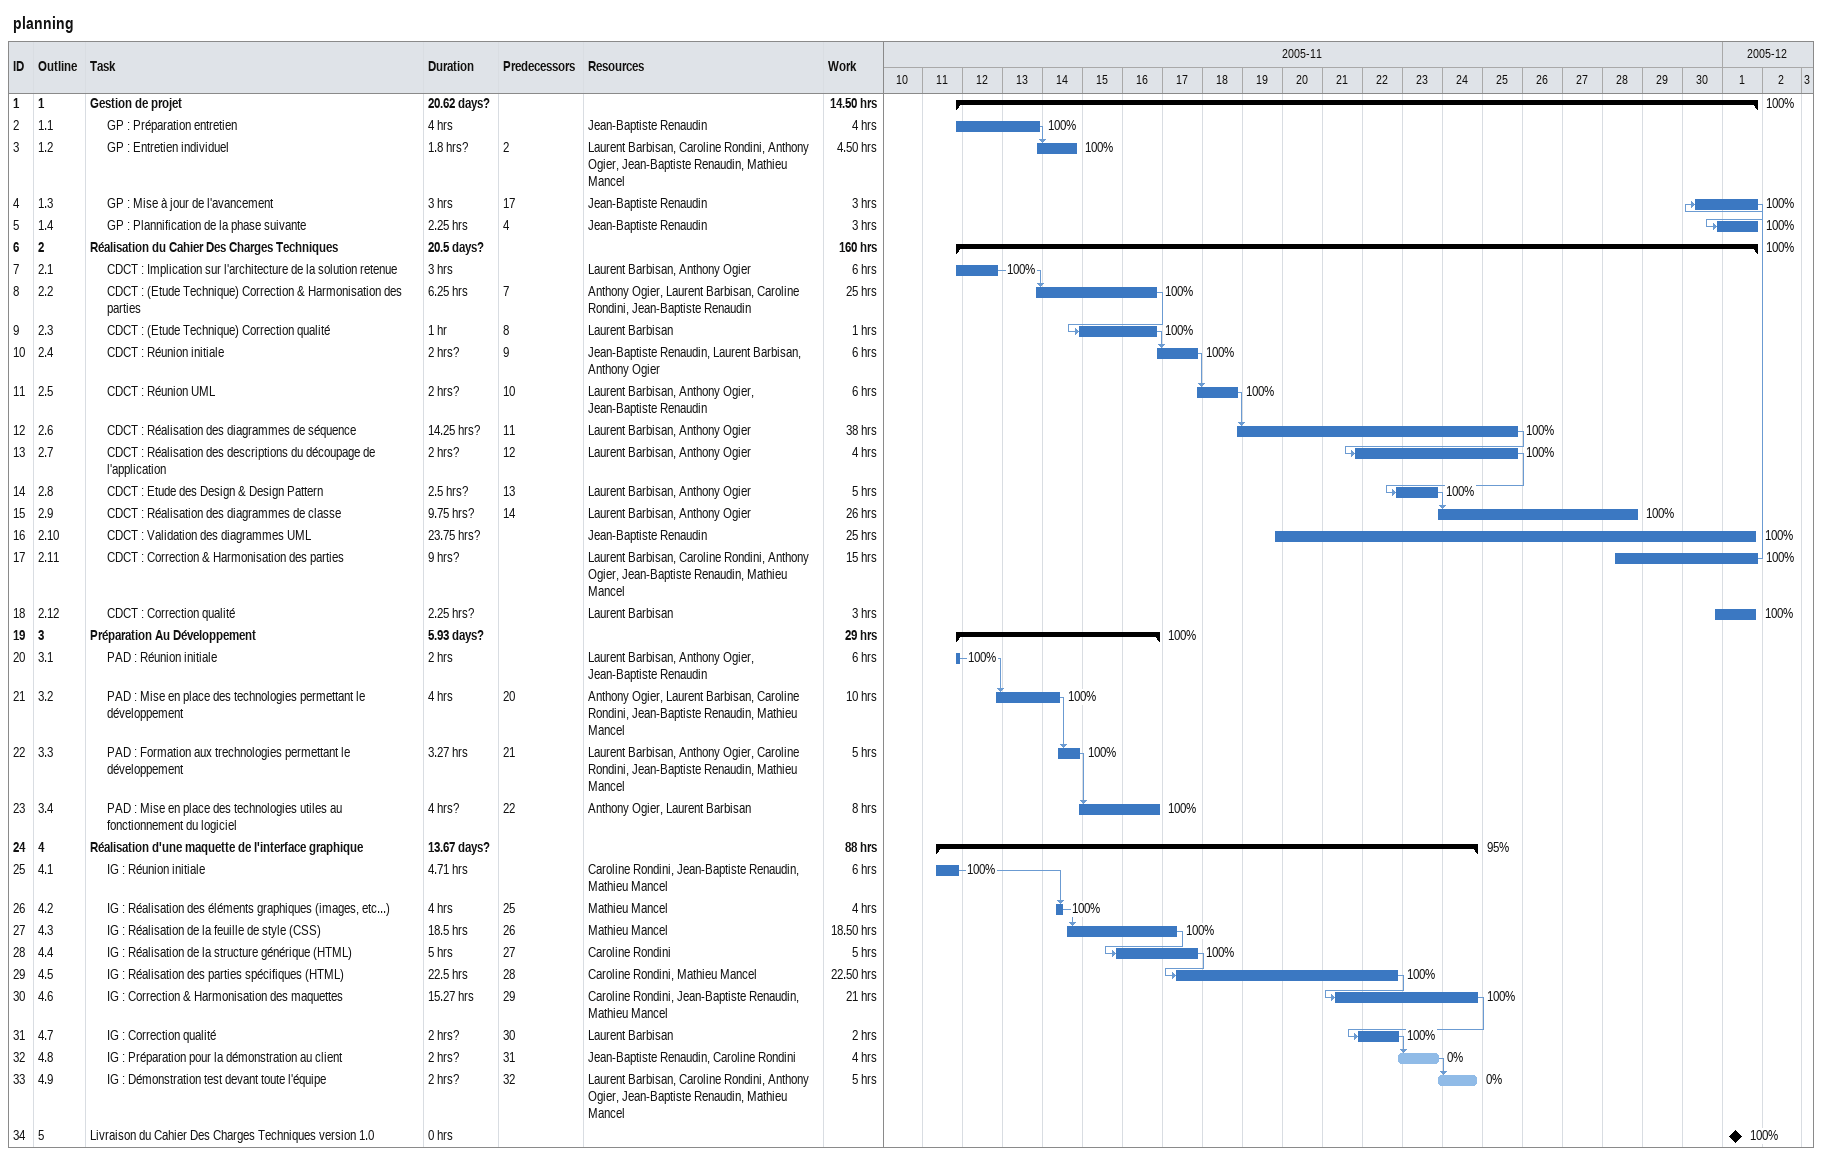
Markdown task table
planning

| ID | WBS | Task | Duration | Start | Finish | Predecessors | Resources | % complete | Work (h) |
|---|---|---|---|---|---|---|---|---|---|
| 1 | 1 | **Gestion de projet** | 20.62d? | 2005-11-11 | 2005-12-01 |  |  | 100 | 14.50 |
| 2 | 1.1 | GP : Préparation entretien | 4h | 2005-11-11 | 2005-11-13 |  | Jean-Baptiste Renaudin | 100 | 4 |
| 3 | 1.2 | GP : Entretien individuel | 1.8h? | 2005-11-13 | 2005-11-14 | 2 | Laurent Barbisan, Caroline Rondini, Anthony Ogier, Jean-Baptiste Renaudin, Mathieu Mancel | 100 | 4.50 |
| 4 | 1.3 | GP : Mise à jour de l'avancement | 3h | 2005-11-30 | 2005-12-01 | 17 | Jean-Baptiste Renaudin | 100 | 3 |
| 5 | 1.4 | GP : Plannification de la phase suivante | 2.25h | 2005-11-30 | 2005-12-01 | 4 | Jean-Baptiste Renaudin | 100 | 3 |
| 6 | 2 | **Réalisation du Cahier Des Charges Techniques** | 20.5d? | 2005-11-11 | 2005-12-01 |  |  | 100 | 160 |
| 7 | 2.1 | CDCT : Implication sur l'architecture de la solution retenue | 3h | 2005-11-11 | 2005-11-12 |  | Laurent Barbisan, Anthony Ogier | 100 | 6 |
| 8 | 2.2 | CDCT : (Etude Technique) Correction & Harmonisation des parties | 6.25h | 2005-11-13 | 2005-11-16 | 7 | Anthony Ogier, Laurent Barbisan, Caroline Rondini, Jean-Baptiste Renaudin | 100 | 25 |
| 9 | 2.3 | CDCT : (Etude Technique) Correction qualité | 1h | 2005-11-14 | 2005-11-16 | 8 | Laurent Barbisan | 100 | 1 |
| 10 | 2.4 | CDCT : Réunion initiale | 2h? | 2005-11-16 | 2005-11-17 | 9 | Jean-Baptiste Renaudin, Laurent Barbisan, Anthony Ogier | 100 | 6 |
| 11 | 2.5 | CDCT : Réunion UML | 2h? | 2005-11-17 | 2005-11-18 | 10 | Laurent Barbisan, Anthony Ogier, Jean-Baptiste Renaudin | 100 | 6 |
| 12 | 2.6 | CDCT : Réalisation des diagrammes de séquence | 14.25h? | 2005-11-18 | 2005-11-25 | 11 | Laurent Barbisan, Anthony Ogier | 100 | 38 |
| 13 | 2.7 | CDCT : Réalisation des descriptions du découpage de l'application | 2h? | 2005-11-21 | 2005-11-25 | 12 | Laurent Barbisan, Anthony Ogier | 100 | 4 |
| 14 | 2.8 | CDCT : Etude des Design & Design Pattern | 2.5h? | 2005-11-22 | 2005-11-23 | 13 | Laurent Barbisan, Anthony Ogier | 100 | 5 |
| 15 | 2.9 | CDCT : Réalisation des diagrammes de classe | 9.75h? | 2005-11-23 | 2005-11-28 | 14 | Laurent Barbisan, Anthony Ogier | 100 | 26 |
| 16 | 2.10 | CDCT : Validation des diagrammes UML | 23.75h? | 2005-11-19 | 2005-12-01 |  | Jean-Baptiste Renaudin | 100 | 25 |
| 17 | 2.11 | CDCT : Correction & Harmonisation des parties | 9h? | 2005-11-28 | 2005-12-01 |  | Laurent Barbisan, Caroline Rondini, Anthony Ogier, Jean-Baptiste Renaudin, Mathieu Mancel | 100 | 15 |
| 18 | 2.12 | CDCT : Correction qualité | 2.25h? | 2005-11-30 | 2005-12-01 |  | Laurent Barbisan | 100 | 3 |
| 19 | 3 | **Préparation Au Développement** | 5.93d? | 2005-11-11 | 2005-11-16 |  |  | 100 | 29 |
| 20 | 3.1 | PAD : Réunion initiale | 2h | 2005-11-11 | 2005-11-11 |  | Laurent Barbisan, Anthony Ogier, Jean-Baptiste Renaudin | 100 | 6 |
| 21 | 3.2 | PAD : Mise en place des technologies permettant le développement | 4h | 2005-11-12 | 2005-11-14 | 20 | Anthony Ogier, Laurent Barbisan, Caroline Rondini, Jean-Baptiste Renaudin, Mathieu Mancel | 100 | 10 |
| 22 | 3.3 | PAD : Formation aux trechnologies permettant le développement | 3.27h | 2005-11-14 | 2005-11-14 | 21 | Laurent Barbisan, Anthony Ogier, Caroline Rondini, Jean-Baptiste Renaudin, Mathieu Mancel | 100 | 5 |
| 23 | 3.4 | PAD : Mise en place des technologies utiles au fonctionnement du logiciel | 4h? | 2005-11-14 | 2005-11-16 | 22 | Anthony Ogier, Laurent Barbisan | 100 | 8 |
| 24 | 4 | **Réalisation d'une maquette de l'interface graphique** | 13.67d? | 2005-11-11 | 2005-11-24 |  |  | 95 | 88 |
| 25 | 4.1 | IG : Réunion initiale | 4.71h | 2005-11-11 | 2005-11-11 |  | Caroline Rondini, Jean-Baptiste Renaudin, Mathieu Mancel | 100 | 6 |
| 26 | 4.2 | IG : Réalisation des éléments graphiques (images, etc...) | 4h | 2005-11-14 | 2005-11-14 | 25 | Mathieu Mancel | 100 | 4 |
| 27 | 4.3 | IG : Réalisation de la feuille de style (CSS) | 18.5h | 2005-11-14 | 2005-11-17 | 26 | Mathieu Mancel | 100 | 18.50 |
| 28 | 4.4 | IG : Réalisation de la structure générique (HTML) | 5h | 2005-11-15 | 2005-11-17 | 27 | Caroline Rondini | 100 | 5 |
| 29 | 4.5 | IG : Réalisation des parties spécifiques (HTML) | 22.5h | 2005-11-17 | 2005-11-22 | 28 | Caroline Rondini, Mathieu Mancel | 100 | 22.50 |
| 30 | 4.6 | IG : Correction & Harmonisation des maquettes | 15.27h | 2005-11-21 | 2005-11-24 | 29 | Caroline Rondini, Jean-Baptiste Renaudin, Mathieu Mancel | 100 | 21 |
| 31 | 4.7 | IG : Correction qualité | 2h? | 2005-11-21 | 2005-11-22 | 30 | Laurent Barbisan | 100 | 2 |
| 32 | 4.8 | IG : Préparation pour la démonstration au client | 2h? | 2005-11-22 | 2005-11-23 | 31 | Jean-Baptiste Renaudin, Caroline Rondini | 0 | 4 |
| 33 | 4.9 | IG : Démonstration test devant toute l'équipe | 2h? | 2005-11-23 | 2005-11-24 | 32 | Laurent Barbisan, Caroline Rondini, Anthony Ogier, Jean-Baptiste Renaudin, Mathieu Mancel | 0 | 5 |
| 34 | 5 | Livraison du Cahier Des Charges Techniques version 1.0 | 0h | 2005-12-01 | 2005-12-01 |  |  | 100 |  |
